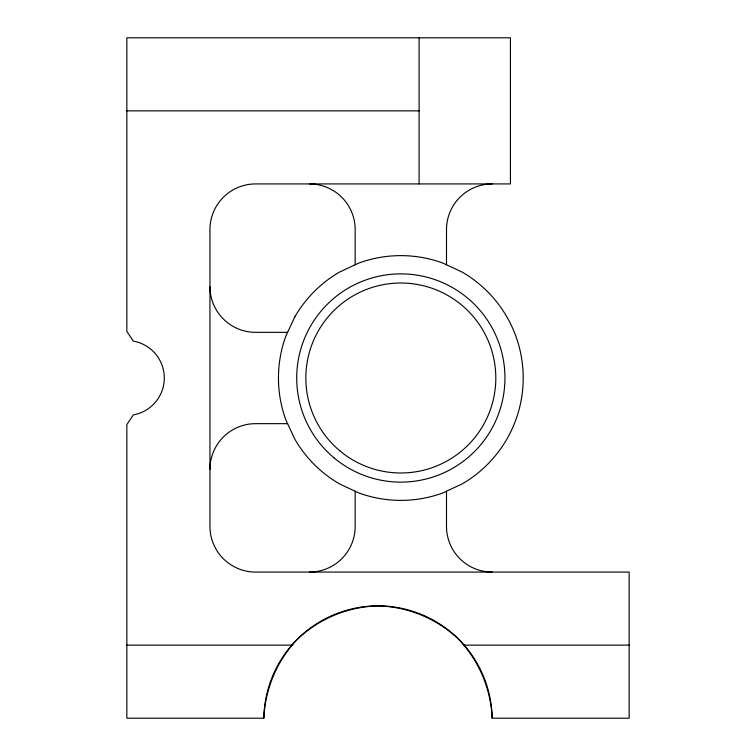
<?xml version="1.0" encoding="UTF-8"?>
<svg xmlns="http://www.w3.org/2000/svg" width="756" height="756" viewBox="0 0 756 756"><rect width="100%" height="100%" fill="white"/><g stroke="black" fill="none" stroke-linecap="round" stroke-linejoin="round"><path stroke-width="1.13" d="M263.835 718.2C265.176 688.414 277.272 660.177 297.921 638.659C319.76 618.361 348.195 606.718 378 605.868C407.805 606.718 436.24 618.361 458.079 638.659C478.728 660.177 490.824 688.414 492.165 718.2L629.153 718.2L629.153 572.075L255.622 572.075A45.662 45.662 0 0 1 209.951 526.412L209.951 229.588A45.662 45.662 0 0 1 255.622 183.925L510.423 183.925L510.423 37.8L126.847 37.8L126.847 331.421L133.349 341.126A37.441 37.441 0 0 1 133.349 414.874L126.847 424.579L126.847 718.2L263.835 718.2A114.175 114.175 0 0 1 378 605.868A114.175 114.175 0 0 1 492.165 718.2M126.847 110.867L419.098 110.867M287.611 332.338L255.622 332.338A45.662 45.662 0 0 1 209.951 286.675M287.611 423.662L255.622 423.662A45.662 45.662 0 0 0 209.951 469.325M126.847 645.133L292.846 645.133M463.154 645.133L629.153 645.133M446.494 264.78L446.494 229.588A45.662 45.662 0 0 1 492.165 183.925M446.494 491.22L446.494 526.412A45.662 45.662 0 0 0 492.165 572.075M419.098 37.8L419.098 183.925M355.169 264.78L355.169 229.588A45.662 45.662 0 0 0 309.506 183.925M355.169 491.22L355.169 526.412A45.662 45.662 0 0 1 309.506 572.075M294.849 316.811L285.834 336.146A122.377 122.377 0 0 0 285.834 419.854L294.849 439.189A122.377 122.377 0 0 0 339.642 483.982L358.977 492.997A122.377 122.377 0 0 0 442.685 492.997L462.02 483.982A122.377 122.377 0 0 0 462.02 272.018L442.685 263.003A122.377 122.377 0 0 0 358.977 263.003L339.642 272.018A122.377 122.377 0 0 0 294.849 316.811M339.775 450.765A94.982 94.982 0 0 0 494.367 394.49A94.982 94.982 0 0 0 368.342 288.745A94.982 94.982 0 0 0 339.775 450.765M333.906 457.758A104.111 104.111 0 0 0 503.364 396.078A104.111 104.111 0 0 0 365.224 280.164A104.111 104.111 0 0 0 333.906 457.758"/></g></svg>
